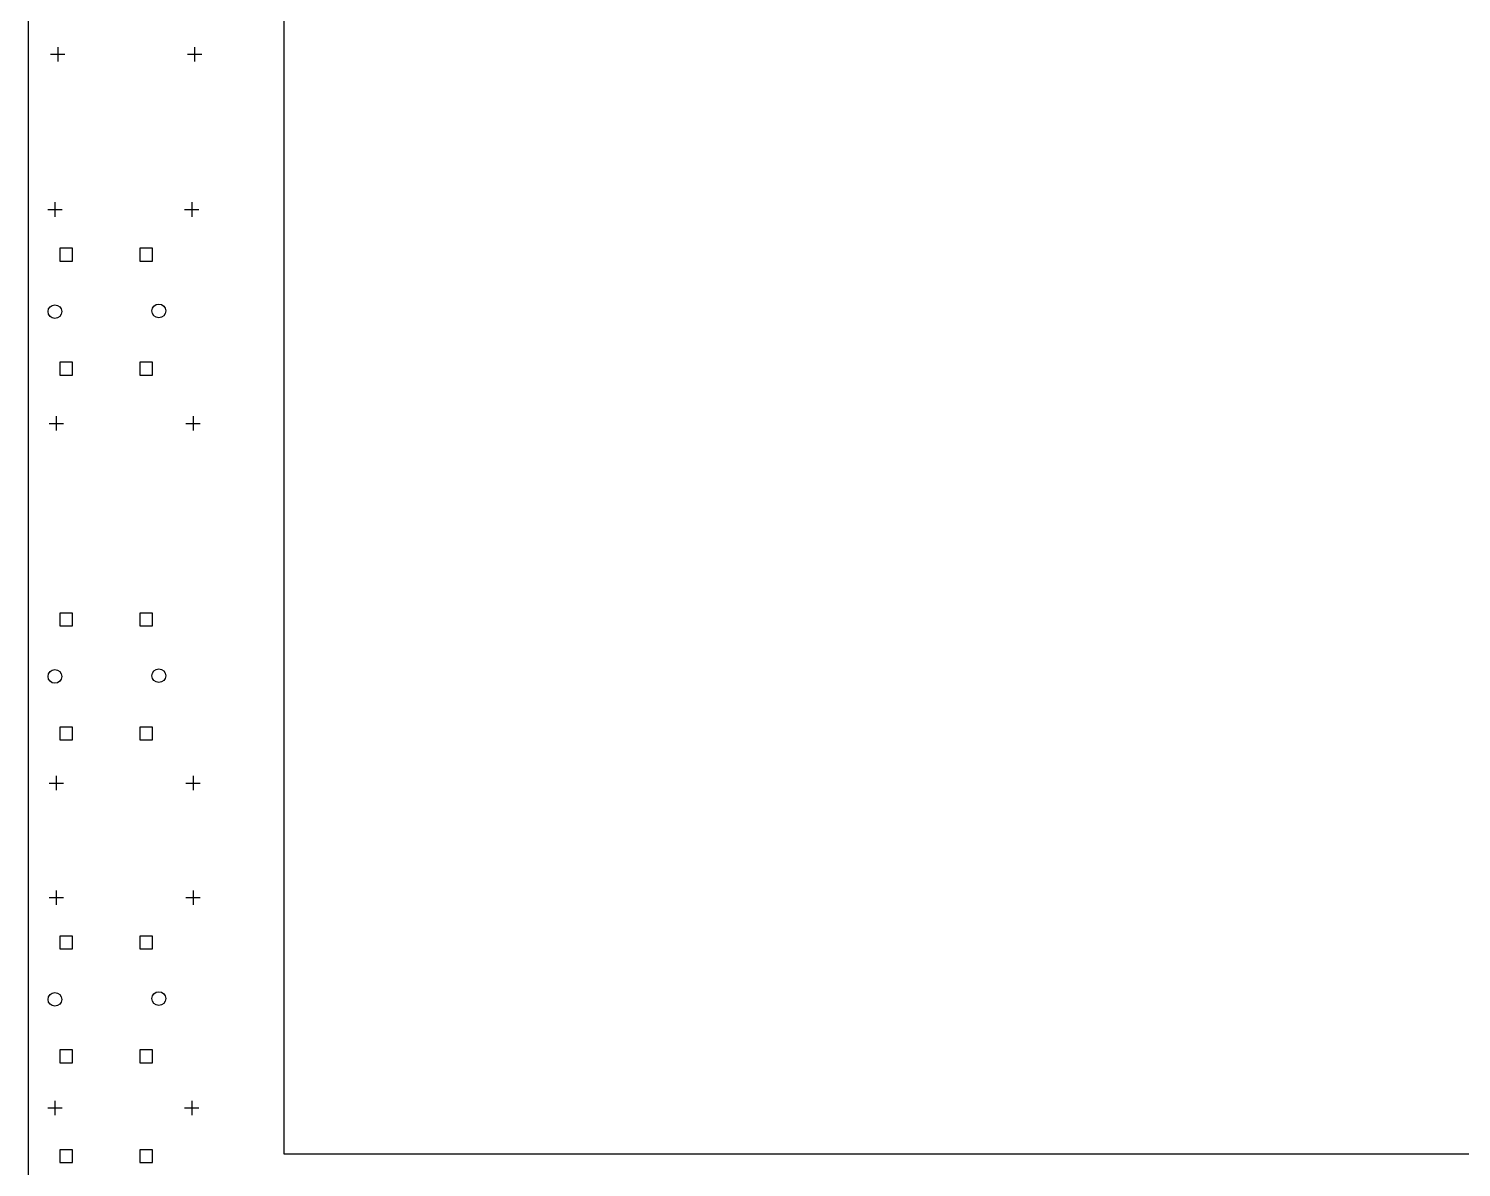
# Model space of a CAD drawing. Extents: x 14 to 178, y -221 to -22.
# Drawn here: x 15.4 to 95.2, y -185.4 to -122 of the extents above; entities that cross this region are included whole.
import ezdxf

# ---------------------------------------------------------------- set-up
doc = ezdxf.new("R2010")
doc.units = 0
doc.layers.add('BLACK', color=7, linetype='CONTINUOUS')

msp = doc.modelspace()

# ---------------------------------------------------------------- linework, layer by layer
at = {"layer": 'BLACK', "linetype": 'CONTINUOUS'}
for p, q in [((29.591, -184.658), (29.591, -49.3395)), ((15.367, -193.167), (15.367, -51.8795)), ((16.587, -123.387), (17.387, -123.387)), ((16.987, -122.987), (16.987, -123.787)), ((24.207, -123.387), (25.007, -123.387)), ((24.607, -122.987), (24.607, -123.787)), ((16.827, -131.637), (16.827, -132.437)), ((24.447, -131.637), (24.447, -132.437)), ((16.427, -132.037), (17.227, -132.037)), ((24.047, -132.037), (24.847, -132.037)), ((17.8146, -134.198), (17.1074, -134.198)), ((17.1074, -134.198), (17.1074, -134.906)), ((17.8146, -134.906), (17.8146, -134.198)), ((22.2596, -134.198), (21.5524, -134.198)), ((21.5524, -134.198), (21.5524, -134.906)), ((22.2596, -134.906), (22.2596, -134.198)), ((17.1074, -134.906), (17.8146, -134.906)), ((21.5524, -134.906), (22.2596, -134.906)), ((17.8146, -140.548), (17.1074, -140.548)), ((17.1074, -140.548), (17.1074, -141.256)), ((17.8146, -141.256), (17.8146, -140.548)), ((22.2596, -140.548), (21.5524, -140.548)), ((21.5524, -140.548), (21.5524, -141.256)), ((22.2596, -141.256), (22.2596, -140.548)), ((17.1074, -141.256), (17.8146, -141.256)), ((21.5524, -141.256), (22.2596, -141.256)), ((16.907, -143.557), (16.907, -144.357)), ((24.527, -143.557), (24.527, -144.357)), ((16.507, -143.957), (17.307, -143.957)), ((24.127, -143.957), (24.927, -143.957)), ((17.8146, -154.518), (17.1074, -154.518)), ((17.1074, -154.518), (17.1074, -155.226)), ((17.8146, -155.226), (17.8146, -154.518)), ((22.2596, -154.518), (21.5524, -154.518)), ((21.5524, -154.518), (21.5524, -155.226)), ((22.2596, -155.226), (22.2596, -154.518)), ((17.1074, -155.226), (17.8146, -155.226)), ((21.5524, -155.226), (22.2596, -155.226)), ((17.8146, -160.868), (17.1074, -160.868)), ((17.1074, -160.868), (17.1074, -161.576)), ((17.8146, -161.576), (17.8146, -160.868)), ((22.2596, -160.868), (21.5524, -160.868)), ((21.5524, -160.868), (21.5524, -161.576)), ((22.2596, -161.576), (22.2596, -160.868)), ((17.1074, -161.576), (17.8146, -161.576)), ((21.5524, -161.576), (22.2596, -161.576)), ((16.507, -163.987), (17.307, -163.987)), ((16.907, -163.587), (16.907, -164.387)), ((24.127, -163.987), (24.927, -163.987)), ((24.527, -163.587), (24.527, -164.387)), ((16.507, -170.367), (17.307, -170.367)), ((16.907, -169.967), (16.907, -170.767)), ((24.127, -170.367), (24.927, -170.367)), ((24.527, -169.967), (24.527, -170.767)), ((17.8146, -172.508), (17.1074, -172.508)), ((17.1074, -172.508), (17.1074, -173.216)), ((17.8146, -173.216), (17.8146, -172.508)), ((22.2596, -172.508), (21.5524, -172.508)), ((21.5524, -172.508), (21.5524, -173.216)), ((22.2596, -173.216), (22.2596, -172.508)), ((17.1074, -173.216), (17.8146, -173.216)), ((21.5524, -173.216), (22.2596, -173.216)), ((17.8146, -178.858), (17.1074, -178.858)), ((17.1074, -178.858), (17.1074, -179.566)), ((17.8146, -179.566), (17.8146, -178.858)), ((22.2596, -178.858), (21.5524, -178.858)), ((21.5524, -178.858), (21.5524, -179.566)), ((22.2596, -179.566), (22.2596, -178.858)), ((17.1074, -179.566), (17.8146, -179.566)), ((21.5524, -179.566), (22.2596, -179.566)), ((16.827, -181.687), (16.827, -182.487)), ((24.447, -181.687), (24.447, -182.487)), ((16.427, -182.087), (17.227, -182.087)), ((24.047, -182.087), (24.847, -182.087)), ((17.8146, -184.418), (17.1074, -184.418)), ((17.1074, -184.418), (17.1074, -185.126)), ((17.8146, -185.126), (17.8146, -184.418)), ((22.2596, -184.418), (21.5524, -184.418)), ((21.5524, -184.418), (21.5524, -185.126)), ((22.2596, -185.126), (22.2596, -184.418)), ((163.957, -184.658), (29.591, -184.658)), ((17.1074, -185.126), (17.8146, -185.126)), ((21.5524, -185.126), (22.2596, -185.126))]:
    msp.add_line(p, q, dxfattribs=at)
at = {"layer": 'BLACK'}
for centre in [(16.826, -137.727), (22.617, -137.687), (16.826, -158.047), (22.617, -158.007), (16.826, -176.037), (22.617, -175.997)]:
    msp.add_circle(centre, 0.381, dxfattribs=at)

doc.saveas('drawing.dxf')
